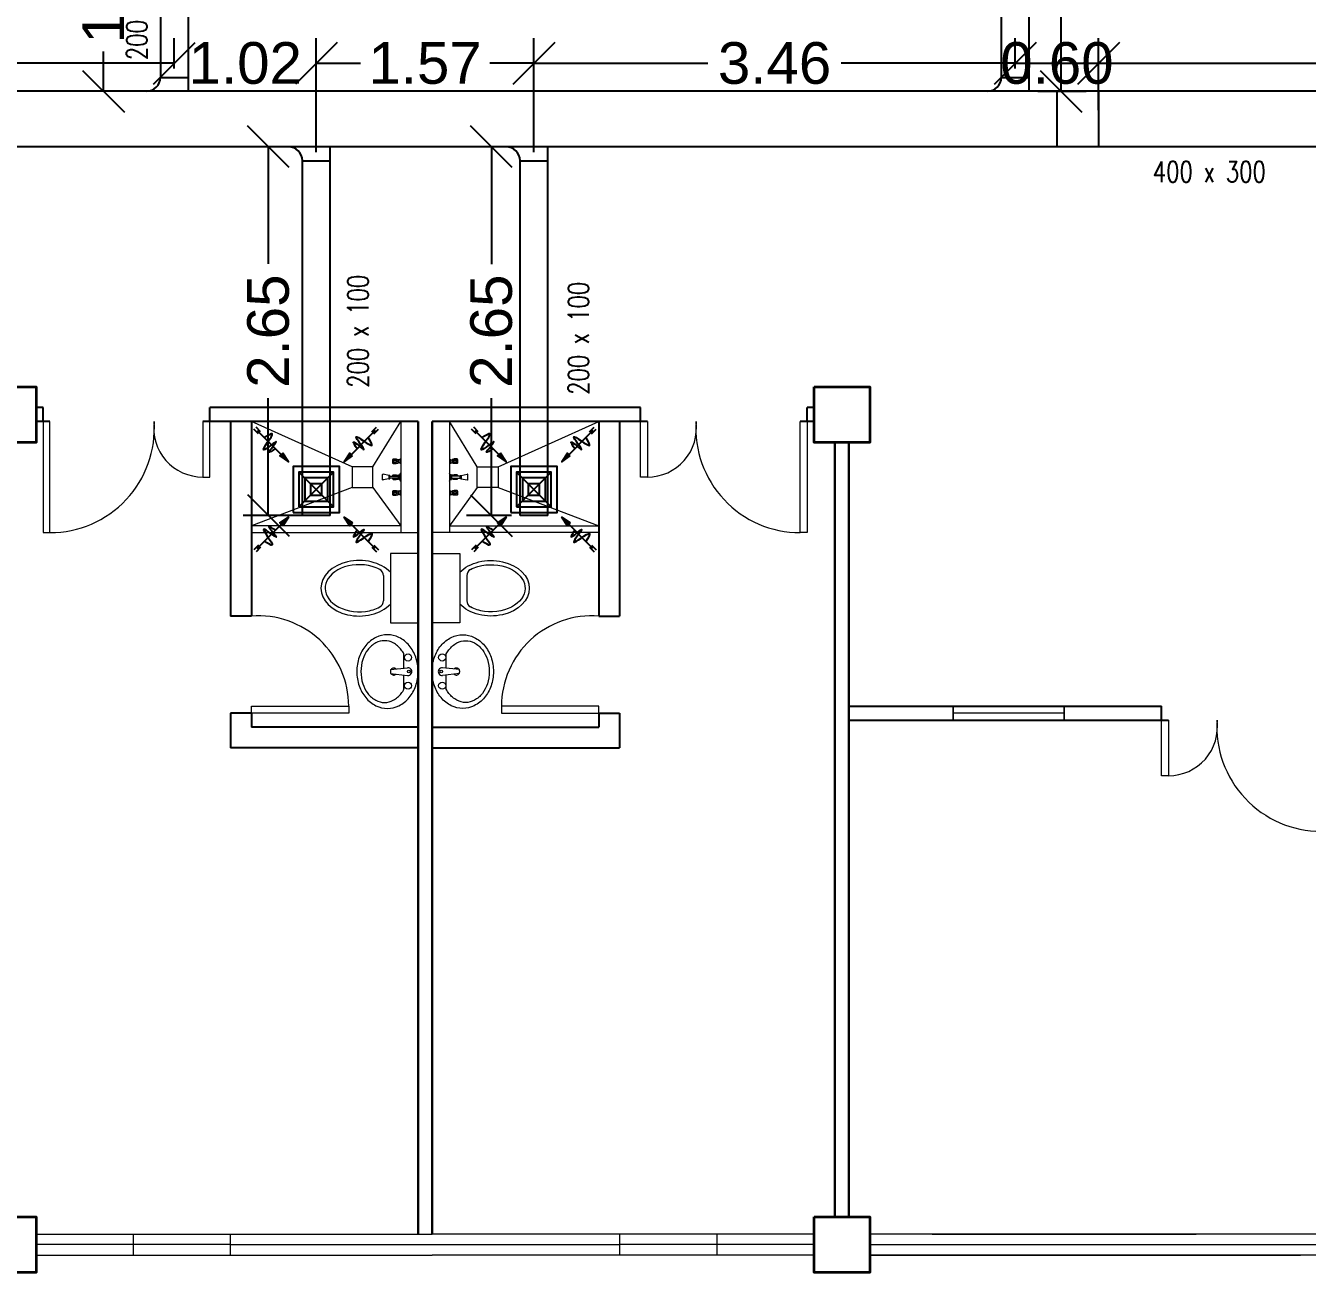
# Model space of a CAD drawing. Header units: millimetres. Extents: x 3 to 434, y 1 to 233.
# Drawn here: x 383.62 to 392.84, y 100.26 to 109.24 of the extents above; entities that cross this region are included whole.
import ezdxf

# ---------------------------------------------------------------- set-up
doc = ezdxf.new("R2010")
doc.units = ezdxf.units.MM
doc.header["$MEASUREMENT"] = 0
for name, color, linetype in [('AIR', 7, 'Continuous'), ('AIR-00', 8, 'Continuous'), ('AIR-03', 30, 'Continuous'), ('dimen', 7, 'Continuous'), ('ducting label', 7, 'Continuous'), ('exhaust', 1, 'Continuous')]:
    doc.layers.add(name, color=color, linetype=linetype)
doc.styles.add('Arch-Dim', font='simplex.shx', dxfattribs={"width": 0.75})
doc.styles.get("Standard").update_dxf_attribs({"font": 'arial.ttf'})
doc.dimstyles.new('Copy of dimension', dxfattribs={"dimtxt": 0.3, "dimasz": 0.3, "dimexe": 0.18, "dimexo": 0.0625, "dimgap": 0.09, "dimtad": 0, "dimzin": 0, "dimdsep": 46, "dimtxsty": 'Standard', "dimblk": 'OBLIQUE', "dimcen": 0.09, "dimclrd": 256, "dimclre": 256, "dimclrt": 256, "dimadec": 0, "dimazin": 0, "dimtfac": 1, "dimtofl": 0, "dimtmove": 0, "dimatfit": 3, "dimldrblk": 'OBLIQUE', "dimfxl": 1, "dimtolj": 1, "dimtzin": 0, "dimarcsym": 0})

# ---------------------------------------------------------------- blocks, each defined once
blk = doc.blocks.new('GRILL-C-IN')
at = {"layer": 'AIR-00', "ltscale": 3}
for p, q in [((-0.623, 0.601), (-0.674, 0.651)), ((-0.601, 0.623), (-0.651, 0.674)), ((-0.637, 0.637), (-0.3, 0.3)), ((0.637, 0.637), (0.3, 0.3)), ((0.601, 0.623), (0.651, 0.674)), ((0.623, 0.601), (0.674, 0.651)), ((-0.637, -0.637), (-0.3, -0.3)), ((0.637, -0.637), (0.3, -0.3)), ((-0.623, -0.601), (-0.674, -0.651)), ((-0.601, -0.623), (-0.651, -0.674)), ((0.601, -0.623), (0.651, -0.674)), ((0.623, -0.601), (0.674, -0.651))]:
    blk.add_line(p, q, dxfattribs=at)
at = {"layer": 'AIR-00', "color": 50}
for p, q in [((-0.188, 0.187), (0.187, -0.188)), ((0.187, 0.187), (-0.188, -0.188))]:
    blk.add_line(p, q, dxfattribs=at)
at = {"layer": 'AIR-00', "ltscale": 3}
for points in [[(-0.362, 0.393), (-0.393, 0.362), (-0.3, 0.3)], [(0.393, 0.362), (0.362, 0.393), (0.3, 0.3)], [(-0.362, -0.393), (-0.393, -0.362), (-0.3, -0.3)], [(0.393, -0.362), (0.362, -0.393), (0.3, -0.3)]]:
    blk.add_lwpolyline(points, close=True, dxfattribs=at)
at = {"layer": 'AIR-00', "color": 50}
for points in [[(-0.188, -0.188), (0.187, -0.188), (0.187, 0.187), (-0.188, 0.187)], [(-0.125, -0.125), (0.125, -0.125), (0.125, 0.125), (-0.125, 0.125)], [(-0.062, -0.062), (0.062, -0.062), (0.062, 0.062), (-0.062, 0.062)]]:
    blk.add_lwpolyline(points, close=True, dxfattribs=at)
at = {"layer": 'AIR-00', "ltscale": 3}
for points in [[(-0.441, 0.441), (-0.512, 0.404), (-0.432, 0.514), (-0.568, 0.43), (-0.477, 0.6), (-0.561, 0.561)], [(0.441, 0.441), (0.404, 0.512), (0.514, 0.432), (0.43, 0.568), (0.6, 0.477), (0.561, 0.561)], [(-0.441, -0.441), (-0.512, -0.404), (-0.432, -0.514), (-0.568, -0.43), (-0.477, -0.6), (-0.561, -0.561)], [(0.441, -0.441), (0.404, -0.512), (0.514, -0.432), (0.43, -0.568), (0.6, -0.477), (0.561, -0.561)]]:
    blk.add_spline(points, degree=3, dxfattribs=at)
for points in [[(-0.3, 0.3), (-0.362, 0.393), (-0.393, 0.362)], [(0.3, 0.3), (0.393, 0.362), (0.362, 0.393)], [(-0.3, -0.3), (-0.362, -0.393), (-0.393, -0.362)], [(0.3, -0.3), (0.393, -0.362), (0.362, -0.393)]]:
    blk.add_solid(points, dxfattribs=at)
at = {"layer": 'AIR-03', "color": 6}
blk.add_lwpolyline([(-0.25, -0.25), (0.25, -0.25), (0.25, 0.25), (-0.25, 0.25)], close=True, dxfattribs=at)
blk = doc.blocks.new('_Oblique')
at = {"color": 0, "linetype": 'ByBlock', "lineweight": -2}
blk.add_line((-0.5, -0.5), (0.5, 0.5), dxfattribs=at)
blk = doc.blocks.new('*D134')
at = {"layer": 'Defpoints', "color": 0, "transparency": 16777216}
for p in [(384.688, 108.9656), (384.688, 108.8642), (381.2764, 108.2642)]:
    blk.add_point(p, dxfattribs=at)
at = {"layer": 'dimen', "lineweight": -2, "transparency": 16777216}
for p, q in [((381.2764, 108.3267), (381.2764, 109.1456)), ((384.688, 108.9267), (384.688, 109.1456)), ((381.2764, 108.9656), (382.5317, 108.9656)), ((384.688, 108.9656), (383.4328, 108.9656))]:
    blk.add_line(p, q, dxfattribs=at)
at = {"layer": 'dimen', "lineweight": -2, "transparency": 16777216, "xscale": 0.3, "yscale": 0.3, "zscale": 0.3, "rotation": 180}
blk.add_blockref('_Oblique', (381.2764, 108.9656), dxfattribs=at)
at = {"layer": 'dimen', "lineweight": -2, "transparency": 16777216, "xscale": 0.3, "yscale": 0.3, "zscale": 0.3}
blk.add_blockref('_Oblique', (384.688, 108.9656), dxfattribs=at)
at = {"layer": 'dimen', "transparency": 16777216, "insert": (382.9822, 108.9656), "char_height": 0.3, "attachment_point": 5}
blk.add_mtext('\\A1;3.41', dxfattribs=at)
blk = doc.blocks.new('*D135')
at = {"layer": 'Defpoints', "color": 0, "transparency": 16777216}
for p in [(385.7098, 108.9656), (384.688, 108.8642), (385.7098, 108.2642)]:
    blk.add_point(p, dxfattribs=at)
at = {"layer": 'dimen', "lineweight": -2, "transparency": 16777216}
for p, q in [((384.688, 108.9267), (384.688, 109.1456)), ((385.7098, 108.3267), (385.7098, 109.1456)), ((384.688, 108.9656), (384.388, 108.9656)), ((385.7098, 108.9656), (386.0098, 108.9656))]:
    blk.add_line(p, q, dxfattribs=at)
at = {"layer": 'dimen', "lineweight": -2, "transparency": 16777216, "xscale": 0.3, "yscale": 0.3, "zscale": 0.3}
blk.add_blockref('_Oblique', (384.688, 108.9656), dxfattribs=at)
at = {"layer": 'dimen', "lineweight": -2, "transparency": 16777216, "xscale": 0.3, "yscale": 0.3, "zscale": 0.3, "rotation": 180}
blk.add_blockref('_Oblique', (385.7098, 108.9656), dxfattribs=at)
at = {"layer": 'dimen', "transparency": 16777216, "insert": (385.1989, 108.9656), "char_height": 0.3, "attachment_point": 5}
blk.add_mtext('\\A1;1.02', dxfattribs=at)
blk = doc.blocks.new('*D136')
at = {"layer": 'Defpoints', "color": 0, "transparency": 16777216}
for p in [(384.1785, 110.2656), (384.788, 110.2656), (384.788, 108.7642)]:
    blk.add_point(p, dxfattribs=at)
at = {"layer": 'dimen', "lineweight": -2, "transparency": 16777216}
for p, q in [((384.7255, 110.2656), (383.9985, 110.2656)), ((384.1785, 110.2656), (384.1785, 109.9799)), ((384.1785, 108.7642), (384.1785, 109.0499)), ((384.7255, 108.7642), (383.9985, 108.7642))]:
    blk.add_line(p, q, dxfattribs=at)
at = {"layer": 'dimen', "lineweight": -2, "transparency": 16777216, "xscale": 0.3, "yscale": 0.3, "zscale": 0.3}
for p, rotation in [((384.1785, 110.2656), 90), ((384.1785, 108.7642), 270)]:
    blk.add_blockref('_Oblique', p, dxfattribs=dict(at, rotation=rotation))
at = {"layer": 'dimen', "transparency": 16777216, "insert": (384.1785, 109.5149), "char_height": 0.3, "attachment_point": 5, "rotation": 90}
blk.add_mtext('\\A1;1.50', dxfattribs=at)
blk = doc.blocks.new('*D137')
at = {"layer": 'Defpoints', "color": 0, "transparency": 16777216}
for p in [(385.8098, 108.3642), (385.3646, 105.7103), (385.8098, 105.7103)]:
    blk.add_point(p, dxfattribs=at)
at = {"layer": 'dimen', "lineweight": -2, "transparency": 16777216}
for p, q in [((385.7473, 108.3642), (385.1846, 108.3642)), ((385.3646, 108.3642), (385.3646, 107.5205)), ((385.3646, 105.7103), (385.3646, 106.5539)), ((385.7473, 105.7103), (385.1846, 105.7103))]:
    blk.add_line(p, q, dxfattribs=at)
at = {"layer": 'dimen', "lineweight": -2, "transparency": 16777216, "xscale": 0.3, "yscale": 0.3, "zscale": 0.3}
for p, rotation in [((385.3646, 108.3642), 90), ((385.3646, 105.7103), 270)]:
    blk.add_blockref('_Oblique', p, dxfattribs=dict(at, rotation=rotation))
at = {"layer": 'dimen', "transparency": 16777216, "insert": (385.3646, 107.0372), "char_height": 0.3, "attachment_point": 5, "rotation": 90}
blk.add_mtext('\\A1;2.65', dxfattribs=at)
blk = doc.blocks.new('*D138')
at = {"layer": 'Defpoints', "color": 0, "transparency": 16777216}
for p in [(386.9703, 108.3642), (387.3764, 108.3642), (387.1764, 105.7097)]:
    blk.add_point(p, dxfattribs=at)
at = {"layer": 'dimen', "lineweight": -2, "transparency": 16777216}
for p, q in [((387.3139, 108.3642), (386.7903, 108.3642)), ((386.9703, 108.3642), (386.9703, 107.5203)), ((386.9703, 105.7097), (386.9703, 106.5536)), ((387.1139, 105.7097), (386.7903, 105.7097))]:
    blk.add_line(p, q, dxfattribs=at)
at = {"layer": 'dimen', "lineweight": -2, "transparency": 16777216, "xscale": 0.3, "yscale": 0.3, "zscale": 0.3}
for p, rotation in [((386.9703, 108.3642), 90), ((386.9703, 105.7097), 270)]:
    blk.add_blockref('_Oblique', p, dxfattribs=dict(at, rotation=rotation))
at = {"layer": 'dimen', "transparency": 16777216, "insert": (386.9703, 107.0369), "char_height": 0.3, "attachment_point": 5, "rotation": 90}
blk.add_mtext('\\A1;2.65', dxfattribs=at)
blk = doc.blocks.new('*D139')
at = {"layer": 'Defpoints', "color": 0, "transparency": 16777216}
for p in [(387.2764, 108.9656), (385.7098, 108.2642), (387.2764, 108.2642)]:
    blk.add_point(p, dxfattribs=at)
at = {"layer": 'dimen', "lineweight": -2, "transparency": 16777216}
for p, q in [((385.7098, 108.3267), (385.7098, 109.1456)), ((387.2764, 108.3267), (387.2764, 109.1456)), ((385.7098, 108.9656), (386.0276, 108.9656)), ((387.2764, 108.9656), (386.9586, 108.9656))]:
    blk.add_line(p, q, dxfattribs=at)
at = {"layer": 'dimen', "lineweight": -2, "transparency": 16777216, "xscale": 0.3, "yscale": 0.3, "zscale": 0.3, "rotation": 180}
blk.add_blockref('_Oblique', (385.7098, 108.9656), dxfattribs=at)
at = {"layer": 'dimen', "lineweight": -2, "transparency": 16777216, "xscale": 0.3, "yscale": 0.3, "zscale": 0.3}
blk.add_blockref('_Oblique', (387.2764, 108.9656), dxfattribs=at)
at = {"layer": 'dimen', "transparency": 16777216, "insert": (386.4931, 108.9656), "char_height": 0.3, "attachment_point": 5}
blk.add_mtext('\\A1;1.57', dxfattribs=at)
blk = doc.blocks.new('*D140')
at = {"layer": 'Defpoints', "color": 0, "transparency": 16777216}
for p in [(387.2764, 108.9656), (390.7406, 108.8642), (387.2764, 108.2642)]:
    blk.add_point(p, dxfattribs=at)
at = {"layer": 'dimen', "lineweight": -2, "transparency": 16777216}
for p, q in [((387.2764, 108.3267), (387.2764, 109.1456)), ((390.7406, 108.9267), (390.7406, 109.1456)), ((387.2764, 108.9656), (388.5291, 108.9656)), ((390.7406, 108.9656), (389.4879, 108.9656))]:
    blk.add_line(p, q, dxfattribs=at)
at = {"layer": 'dimen', "lineweight": -2, "transparency": 16777216, "xscale": 0.3, "yscale": 0.3, "zscale": 0.3, "rotation": 180}
blk.add_blockref('_Oblique', (387.2764, 108.9656), dxfattribs=at)
at = {"layer": 'dimen', "lineweight": -2, "transparency": 16777216, "xscale": 0.3, "yscale": 0.3, "zscale": 0.3}
blk.add_blockref('_Oblique', (390.7406, 108.9656), dxfattribs=at)
at = {"layer": 'dimen', "transparency": 16777216, "insert": (389.0085, 108.9656), "char_height": 0.3, "attachment_point": 5}
blk.add_mtext('\\A1;3.46', dxfattribs=at)
blk = doc.blocks.new('*D141')
at = {"layer": 'Defpoints', "color": 0, "transparency": 16777216}
for p in [(391.3406, 108.9656), (390.7406, 108.8642), (391.3406, 108.5642)]:
    blk.add_point(p, dxfattribs=at)
at = {"layer": 'dimen', "lineweight": -2, "transparency": 16777216}
for p, q in [((390.7406, 108.9267), (390.7406, 109.1456)), ((391.3406, 108.6267), (391.3406, 109.1456)), ((390.7406, 108.9656), (391.3406, 108.9656))]:
    blk.add_line(p, q, dxfattribs=at)
at = {"layer": 'dimen', "lineweight": -2, "transparency": 16777216, "xscale": 0.3, "yscale": 0.3, "zscale": 0.3, "rotation": 180}
blk.add_blockref('_Oblique', (390.7406, 108.9656), dxfattribs=at)
at = {"layer": 'dimen', "lineweight": -2, "transparency": 16777216, "xscale": 0.3, "yscale": 0.3, "zscale": 0.3}
blk.add_blockref('_Oblique', (391.3406, 108.9656), dxfattribs=at)
at = {"layer": 'dimen', "transparency": 16777216, "insert": (391.0406, 108.9656), "char_height": 0.3, "attachment_point": 5}
blk.add_mtext('\\A1;0.60', dxfattribs=at)
blk = doc.blocks.new('*D142')
at = {"layer": 'Defpoints', "color": 0, "transparency": 16777216}
for p in [(402.2923, 108.9656), (402.2923, 108.8642), (391.3406, 108.5642)]:
    blk.add_point(p, dxfattribs=at)
at = {"layer": 'dimen', "lineweight": -2, "transparency": 16777216}
for p, q in [((391.3406, 108.6267), (391.3406, 109.1456)), ((402.2923, 108.9267), (402.2923, 109.1456)), ((391.3406, 108.9656), (396.2332, 108.9656)), ((402.2923, 108.9656), (397.3996, 108.9656))]:
    blk.add_line(p, q, dxfattribs=at)
at = {"layer": 'dimen', "lineweight": -2, "transparency": 16777216, "xscale": 0.3, "yscale": 0.3, "zscale": 0.3, "rotation": 180}
blk.add_blockref('_Oblique', (391.3406, 108.9656), dxfattribs=at)
at = {"layer": 'dimen', "lineweight": -2, "transparency": 16777216, "xscale": 0.3, "yscale": 0.3, "zscale": 0.3}
blk.add_blockref('_Oblique', (402.2923, 108.9656), dxfattribs=at)
at = {"layer": 'dimen', "transparency": 16777216, "insert": (396.8164, 108.9656), "char_height": 0.3, "attachment_point": 5}
blk.add_mtext('\\A1;10.95', dxfattribs=at)
blk = doc.blocks.new('*D143')
at = {"layer": 'Defpoints', "color": 0, "transparency": 16777216}
for p in [(390.5406, 111.6439), (391.0707, 111.6439), (390.8406, 108.7642)]:
    blk.add_point(p, dxfattribs=at)
at = {"layer": 'dimen', "lineweight": -2, "transparency": 16777216}
for p, q in [((390.6031, 111.6439), (391.2507, 111.6439)), ((391.0707, 111.6439), (391.0707, 110.6865)), ((391.0707, 108.7642), (391.0707, 109.7215)), ((390.9031, 108.7642), (391.2507, 108.7642))]:
    blk.add_line(p, q, dxfattribs=at)
at = {"layer": 'dimen', "lineweight": -2, "transparency": 16777216, "xscale": 0.3, "yscale": 0.3, "zscale": 0.3}
for p, rotation in [((391.0707, 111.6439), 90), ((391.0707, 108.7642), 270)]:
    blk.add_blockref('_Oblique', p, dxfattribs=dict(at, rotation=rotation))
at = {"layer": 'dimen', "transparency": 16777216, "insert": (391.0707, 110.204), "char_height": 0.3, "attachment_point": 5, "rotation": 90}
blk.add_mtext('\\A1;2.88', dxfattribs=at)

msp = doc.modelspace()

# ---------------------------------------------------------------- linework, layer by layer
at = {"color": 8, "linetype": 'ByBlock', "lineweight": 25}
for p, q in [((383.7431, 106.4864), (383.6931, 106.4864)), ((383.7431, 106.3864), (383.7431, 106.4864)), ((386.5431, 106.4864), (384.9431, 106.4864)), ((384.9431, 106.3864), (384.9431, 106.4864)), ((388.0431, 106.4864), (386.4431, 106.4864)), ((388.0431, 106.3864), (388.0431, 106.4864)), ((389.2931, 106.4864), (389.2431, 106.4864)), ((389.2431, 106.3864), (389.2431, 106.4864)), ((383.7931, 106.3864), (383.6931, 106.3864)), ((386.4431, 106.3864), (384.8931, 106.3864)), ((386.4431, 100.5364), (386.4431, 106.3864)), ((386.4431, 106.3864), (386.4431, 100.5364)), ((386.5431, 100.5364), (386.5431, 106.3864)), ((386.5431, 106.3864), (386.5431, 100.5364)), ((388.0931, 106.3864), (386.5431, 106.3864)), ((389.2931, 106.3864), (389.1931, 106.3864)), ((389.4431, 100.6614), (389.4431, 106.2364)), ((389.4431, 106.2364), (389.4431, 100.6614)), ((389.5431, 100.6614), (389.5431, 106.2364)), ((389.5431, 106.2364), (389.5431, 100.6614)), ((389.5431, 104.3364), (391.7931, 104.3364)), ((391.7931, 104.2364), (391.7931, 104.3364)), ((389.5431, 104.2364), (391.8431, 104.2364)), ((389.5431, 101.8864), (389.5431, 100.6614))]:
    msp.add_line(p, q, dxfattribs=at)
at = {"color": 8, "linetype": 'ByBlock', "lineweight": 25, "ltscale": 0.3}
for p, q in [((385.0931, 106.3864), (385.0931, 104.9864)), ((385.2431, 106.3864), (385.2431, 104.9864)), ((387.7431, 106.3864), (387.7431, 104.9864)), ((387.8931, 106.3864), (387.8931, 104.9864)), ((385.2431, 104.9864), (385.0931, 104.9864)), ((387.7431, 104.9864), (387.8931, 104.9864)), ((385.0931, 104.2864), (385.0931, 104.0364)), ((385.2431, 104.2864), (385.0931, 104.2864)), ((385.2431, 104.2864), (385.2431, 104.1864)), ((387.7431, 104.2864), (387.7431, 104.1864)), ((387.7431, 104.2864), (387.8931, 104.2864)), ((387.8931, 104.2864), (387.8931, 104.0364)), ((386.4431, 104.1864), (385.2431, 104.1864)), ((386.5431, 104.1864), (387.7431, 104.1864)), ((386.4431, 104.0364), (385.0931, 104.0364)), ((386.5431, 104.0364), (387.8931, 104.0364))]:
    msp.add_line(p, q, dxfattribs=at)
at = {"color": 8, "linetype": 'ByBlock', "lineweight": 9, "ltscale": 0.3}
for p, q in [((385.9681, 106.0614), (385.2431, 106.3864)), ((386.1181, 106.0614), (386.3181, 106.3864)), ((386.8681, 106.0614), (386.6681, 106.3864)), ((387.0181, 106.0614), (387.7431, 106.3864)), ((385.9681, 105.9114), (385.2431, 105.6364)), ((386.1181, 105.9114), (386.3181, 105.6364)), ((386.8681, 105.9114), (386.6681, 105.6364)), ((387.0181, 105.9114), (387.7431, 105.6364))]:
    msp.add_line(p, q, dxfattribs=at)
at = {"color": 8, "linetype": 'ByBlock', "lineweight": 9}
for p, q in [((386.3181, 106.3864), (386.3181, 105.5864)), ((386.6681, 106.3864), (386.6681, 105.5864)), ((389.5431, 106.2364), (389.5431, 103.2614)), ((386.5431, 104.6364), (386.5431, 102.5364)), ((389.5431, 104.6364), (389.5431, 102.5364)), ((390.6931, 104.3364), (390.2931, 104.3364)), ((390.2931, 104.3364), (390.2931, 104.2364)), ((391.0931, 104.2364), (391.0931, 104.3364)), ((391.0931, 104.2864), (390.2931, 104.2864)), ((390.2931, 104.2364), (391.0931, 104.2364)), ((389.5431, 102.2614), (389.5431, 101.8864)), ((383.6931, 100.5364), (386.4431, 100.5364)), ((385.0931, 100.4614), (383.6931, 100.4614)), ((384.3931, 100.5364), (384.3931, 100.3864)), ((385.0931, 100.3864), (385.0931, 100.5364)), ((385.0931, 100.4614), (387.8931, 100.4614)), ((386.4431, 100.5364), (386.5431, 100.5364)), ((389.2931, 100.5364), (386.5431, 100.5364)), ((387.8931, 100.5364), (387.8931, 100.3864)), ((389.2931, 100.4614), (387.8931, 100.4614)), ((388.5931, 100.5364), (388.5931, 100.3864)), ((393.0431, 100.5364), (389.6931, 100.5364)), ((390.1431, 100.5364), (389.6931, 100.5364)), ((389.6931, 100.4614), (393.0431, 100.4614)), ((390.1431, 100.5364), (392.0431, 100.5364)), ((392.6431, 100.5364), (392.0431, 100.5364)), ((383.6931, 100.3864), (386.5431, 100.3864)), ((389.2931, 100.3864), (386.5431, 100.3864)), ((393.0431, 100.3864), (389.6931, 100.3864)), ((389.6931, 100.3864), (390.1431, 100.3864)), ((390.1431, 100.3864), (392.0431, 100.3864)), ((392.0431, 100.3864), (392.7931, 100.3864))]:
    msp.add_line(p, q, dxfattribs=at)
at = {"color": 8, "lineweight": 9}
for p, q in [((386.2594, 106.1131), (386.2594, 106.087)), ((386.2594, 106.1131), (386.2609, 106.1131)), ((386.2609, 106.1131), (386.2628, 106.1167)), ((386.2609, 106.1131), (386.2609, 106.087)), ((386.2628, 106.1167), (386.2628, 106.0834)), ((386.2628, 106.1167), (386.2848, 106.1167)), ((386.2715, 106.1061), (386.2837, 106.1061)), ((386.2715, 106.094), (386.2837, 106.094)), ((386.2716, 106.1131), (386.2838, 106.1131)), ((386.2848, 106.1167), (386.2889, 106.1145)), ((386.2848, 106.1133), (386.2848, 106.106)), ((386.2848, 106.0868), (386.2848, 106.0942)), ((386.2907, 106.1141), (386.2965, 106.1141)), ((386.2965, 106.1141), (386.2988, 106.1133)), ((386.2965, 106.1141), (386.2965, 106.086)), ((386.2988, 106.1133), (386.2988, 106.0868)), ((386.3105, 106.1114), (386.2988, 106.1114)), ((386.3105, 106.0887), (386.2988, 106.0887)), ((386.3174, 106.1171), (386.3105, 106.1137)), ((386.3105, 106.1137), (386.3105, 106.0864)), ((386.3174, 106.1171), (386.3174, 106.083)), ((386.3174, 106.1171), (386.3181, 106.1171)), ((386.3181, 106.1171), (386.3181, 106.083)), ((386.6681, 106.1171), (386.6681, 106.083)), ((386.6688, 106.1171), (386.6681, 106.1171)), ((386.6688, 106.1171), (386.6688, 106.083)), ((386.6688, 106.1171), (386.6757, 106.1137)), ((386.6757, 106.1137), (386.6757, 106.0864)), ((386.6757, 106.1114), (386.6874, 106.1114)), ((386.6757, 106.0887), (386.6874, 106.0887)), ((386.6897, 106.1141), (386.6874, 106.1133)), ((386.6874, 106.1133), (386.6874, 106.0868)), ((386.6897, 106.1141), (386.6897, 106.086)), ((386.6955, 106.1141), (386.6897, 106.1141)), ((386.7014, 106.1167), (386.6973, 106.1145)), ((386.7234, 106.1167), (386.7014, 106.1167)), ((386.7014, 106.1133), (386.7014, 106.106)), ((386.7014, 106.0868), (386.7014, 106.0942)), ((386.7146, 106.1131), (386.7024, 106.1131)), ((386.7147, 106.1061), (386.7025, 106.1061)), ((386.7147, 106.094), (386.7025, 106.094)), ((386.7234, 106.1167), (386.7234, 106.0834)), ((386.7253, 106.1131), (386.7234, 106.1167)), ((386.7253, 106.1131), (386.7253, 106.087)), ((386.7268, 106.1131), (386.7253, 106.1131)), ((386.7268, 106.1131), (386.7268, 106.087)), ((386.1862, 105.9671), (386.1862, 106.0058)), ((386.2327, 105.9987), (386.1908, 106.0073)), ((386.2403, 105.9987), (386.2327, 105.9987)), ((386.2327, 105.9987), (386.2327, 105.9741)), ((386.2327, 105.9987), (386.2327, 105.9741)), ((386.2403, 105.9741), (386.2403, 105.9987)), ((386.2594, 106.087), (386.2609, 106.087)), ((386.2594, 105.9995), (386.2594, 105.994)), ((386.2594, 105.9995), (386.2609, 105.9995)), ((386.2609, 106.087), (386.2628, 106.0834)), ((386.2609, 105.9995), (386.2628, 106.0031)), ((386.2609, 105.9995), (386.2609, 105.994)), ((386.2628, 106.0834), (386.2848, 106.0834)), ((386.2628, 106.0031), (386.2628, 105.994)), ((386.2628, 106.0031), (386.2848, 106.0031)), ((386.2716, 106.087), (386.2838, 106.087)), ((386.2716, 105.9995), (386.2838, 105.9995)), ((386.2848, 106.0834), (386.2889, 106.0856)), ((386.2848, 106.0031), (386.2889, 106.0009)), ((386.2848, 105.9996), (386.2848, 105.994)), ((386.2906, 106.0004), (386.2965, 106.0004)), ((386.2907, 106.086), (386.2965, 106.086)), ((386.2965, 106.086), (386.2988, 106.0868)), ((386.2965, 106.0004), (386.2965, 105.994)), ((386.2965, 106.0004), (386.2988, 105.9997)), ((386.2988, 105.9997), (386.2988, 105.994)), ((386.3027, 105.9978), (386.2988, 105.9978)), ((386.3027, 105.969), (386.3027, 106.0038)), ((386.3027, 106.0038), (386.3123, 106.0038)), ((386.3174, 106.083), (386.3105, 106.0864)), ((386.3123, 106.0038), (386.3181, 106.0154)), ((386.3123, 105.969), (386.3123, 106.0038)), ((386.3123, 106.0038), (386.3123, 105.969)), ((386.3174, 106.083), (386.3181, 106.083)), ((386.3181, 106.0154), (386.3181, 105.9575)), ((386.6688, 106.083), (386.6681, 106.083)), ((386.6739, 106.0038), (386.6681, 106.0154)), ((386.6681, 106.0154), (386.6681, 105.9575)), ((386.6688, 106.083), (386.6757, 106.0864)), ((386.6739, 105.969), (386.6739, 106.0038)), ((386.6835, 106.0038), (386.6739, 106.0038)), ((386.6739, 106.0038), (386.6739, 105.969)), ((386.6835, 105.969), (386.6835, 106.0038)), ((386.6835, 105.9978), (386.6874, 105.9978)), ((386.6897, 106.086), (386.6874, 106.0868)), ((386.6897, 106.0004), (386.6874, 105.9997)), ((386.6874, 105.9997), (386.6874, 105.994)), ((386.6955, 106.086), (386.6897, 106.086)), ((386.6897, 106.0004), (386.6897, 105.994)), ((386.6956, 106.0004), (386.6897, 106.0004)), ((386.7014, 106.0834), (386.6973, 106.0856)), ((386.7014, 106.0031), (386.6973, 106.0009)), ((386.7234, 106.0834), (386.7014, 106.0834)), ((386.7234, 106.0031), (386.7014, 106.0031)), ((386.7014, 105.9996), (386.7014, 105.994)), ((386.7146, 106.087), (386.7024, 106.087)), ((386.7146, 105.9995), (386.7024, 105.9995)), ((386.7253, 106.087), (386.7234, 106.0834)), ((386.7234, 106.0031), (386.7234, 105.994)), ((386.7253, 105.9995), (386.7234, 106.0031)), ((386.7268, 106.087), (386.7253, 106.087)), ((386.7253, 105.9995), (386.7253, 105.994)), ((386.7268, 105.9995), (386.7253, 105.9995)), ((386.7268, 105.9995), (386.7268, 105.994)), ((386.7459, 105.9987), (386.7535, 105.9987)), ((386.7459, 105.9741), (386.7459, 105.9987)), ((386.7535, 105.9987), (386.7954, 106.0073)), ((386.7535, 105.9987), (386.7535, 105.9741)), ((386.7535, 105.9987), (386.7535, 105.9741)), ((386.8, 105.9671), (386.8, 106.0058)), ((386.2327, 105.9741), (386.1908, 105.9656)), ((386.2327, 105.9741), (386.2403, 105.9741)), ((386.2403, 105.994), (386.3027, 105.994)), ((386.3027, 105.9789), (386.2403, 105.9789)), ((386.2594, 105.9789), (386.2594, 105.9734)), ((386.2594, 105.9734), (386.2609, 105.9734)), ((386.2609, 105.9789), (386.2609, 105.9734)), ((386.2609, 105.9734), (386.2628, 105.9698)), ((386.2628, 105.9789), (386.2628, 105.9698)), ((386.2628, 105.9698), (386.2848, 105.9698)), ((386.2716, 105.9733), (386.2838, 105.9733)), ((386.2848, 105.9732), (386.2848, 105.9789)), ((386.2848, 105.9698), (386.2888, 105.972)), ((386.2906, 105.9724), (386.2965, 105.9724)), ((386.2965, 105.9789), (386.2965, 105.9724)), ((386.2965, 105.9724), (386.2988, 105.9732)), ((386.2988, 105.9789), (386.2988, 105.9732)), ((386.3027, 105.9751), (386.2988, 105.9751)), ((386.3027, 105.994), (386.3027, 105.9789)), ((386.3123, 105.969), (386.3027, 105.969)), ((386.3181, 105.9575), (386.3123, 105.969)), ((386.6681, 105.9575), (386.6739, 105.969)), ((386.6739, 105.969), (386.6835, 105.969)), ((386.7459, 105.994), (386.6835, 105.994)), ((386.6835, 105.994), (386.6835, 105.9789)), ((386.6835, 105.9789), (386.7459, 105.9789)), ((386.6835, 105.9751), (386.6874, 105.9751)), ((386.6874, 105.9789), (386.6874, 105.9732)), ((386.6897, 105.9724), (386.6874, 105.9732)), ((386.6897, 105.9789), (386.6897, 105.9724)), ((386.6956, 105.9724), (386.6897, 105.9724)), ((386.7014, 105.9698), (386.6973, 105.972)), ((386.7014, 105.9732), (386.7014, 105.9789)), ((386.7234, 105.9698), (386.7014, 105.9698)), ((386.7146, 105.9733), (386.7024, 105.9733)), ((386.7234, 105.9789), (386.7234, 105.9698)), ((386.7253, 105.9734), (386.7234, 105.9698)), ((386.7253, 105.9789), (386.7253, 105.9734)), ((386.7268, 105.9734), (386.7253, 105.9734)), ((386.7268, 105.9789), (386.7268, 105.9734)), ((386.7535, 105.9741), (386.7459, 105.9741)), ((386.7535, 105.9741), (386.7954, 105.9656)), ((386.2594, 105.8859), (386.2609, 105.8859)), ((386.2594, 105.8859), (386.2594, 105.8597)), ((386.2594, 105.8597), (386.2609, 105.8597)), ((386.2609, 105.8859), (386.2628, 105.8895)), ((386.2609, 105.8859), (386.2609, 105.8597)), ((386.2609, 105.8597), (386.2628, 105.8561)), ((386.2628, 105.8895), (386.2848, 105.8895)), ((386.2628, 105.8895), (386.2628, 105.8561)), ((386.2628, 105.8561), (386.2848, 105.8561)), ((386.2715, 105.8789), (386.2836, 105.8789)), ((386.2715, 105.8667), (386.2836, 105.8667)), ((386.2716, 105.8859), (386.2837, 105.8859)), ((386.2716, 105.8597), (386.2837, 105.8597)), ((386.2848, 105.8895), (386.2888, 105.8873)), ((386.2848, 105.886), (386.2848, 105.8787)), ((386.2848, 105.8596), (386.2848, 105.8669)), ((386.2848, 105.8561), (386.2888, 105.8583)), ((386.2906, 105.8868), (386.2965, 105.8868)), ((386.2906, 105.8588), (386.2965, 105.8588)), ((386.2965, 105.8868), (386.2965, 105.8588)), ((386.2965, 105.8868), (386.2988, 105.886)), ((386.2965, 105.8588), (386.2988, 105.8595)), ((386.2988, 105.886), (386.2988, 105.8595)), ((386.3105, 105.8842), (386.2988, 105.8842)), ((386.3105, 105.8614), (386.2988, 105.8614)), ((386.3173, 105.8898), (386.3105, 105.8864)), ((386.3105, 105.8864), (386.3105, 105.8592)), ((386.3173, 105.8557), (386.3105, 105.8592)), ((386.3173, 105.8898), (386.3181, 105.8898)), ((386.3173, 105.8898), (386.3173, 105.8557)), ((386.3173, 105.8557), (386.3181, 105.8557)), ((386.3181, 105.8898), (386.3181, 105.8557)), ((386.6689, 105.8898), (386.6681, 105.8898)), ((386.6681, 105.8898), (386.6681, 105.8557)), ((386.6689, 105.8557), (386.6681, 105.8557)), ((386.6689, 105.8898), (386.6757, 105.8864)), ((386.6689, 105.8898), (386.6689, 105.8557)), ((386.6689, 105.8557), (386.6757, 105.8592)), ((386.6757, 105.8864), (386.6757, 105.8592)), ((386.6757, 105.8842), (386.6874, 105.8842)), ((386.6757, 105.8614), (386.6874, 105.8614)), ((386.6897, 105.8868), (386.6874, 105.886)), ((386.6874, 105.886), (386.6874, 105.8595)), ((386.6897, 105.8588), (386.6874, 105.8595)), ((386.6956, 105.8868), (386.6897, 105.8868)), ((386.6897, 105.8868), (386.6897, 105.8588)), ((386.6956, 105.8588), (386.6897, 105.8588)), ((386.7014, 105.8895), (386.6974, 105.8873)), ((386.7014, 105.8561), (386.6974, 105.8583)), ((386.7234, 105.8895), (386.7014, 105.8895)), ((386.7014, 105.886), (386.7014, 105.8787)), ((386.7014, 105.8596), (386.7014, 105.8669)), ((386.7234, 105.8561), (386.7014, 105.8561)), ((386.7146, 105.8859), (386.7024, 105.8859)), ((386.7146, 105.8597), (386.7025, 105.8597)), ((386.7147, 105.8789), (386.7026, 105.8789)), ((386.7147, 105.8667), (386.7026, 105.8667)), ((386.7253, 105.8859), (386.7234, 105.8895)), ((386.7234, 105.8895), (386.7234, 105.8561)), ((386.7253, 105.8597), (386.7234, 105.8561)), ((386.7268, 105.8859), (386.7253, 105.8859)), ((386.7253, 105.8859), (386.7253, 105.8597)), ((386.7268, 105.8597), (386.7253, 105.8597)), ((386.7268, 105.8859), (386.7268, 105.8597)), ((386.4431, 105.4364), (386.2431, 105.4364)), ((386.2431, 105.4364), (386.2431, 104.9364)), ((386.4431, 104.9364), (386.4431, 105.4364)), ((386.5431, 105.4364), (386.7431, 105.4364)), ((386.5431, 104.9364), (386.5431, 105.4364)), ((386.7431, 105.4364), (386.7431, 104.9364)), ((386.1931, 105.277), (386.1931, 105.096)), ((386.7931, 105.277), (386.7931, 105.096)), ((386.2431, 104.9364), (386.4431, 104.9364)), ((386.7431, 104.9364), (386.5431, 104.9364)), ((386.2452, 104.6009), (386.3671, 104.6143)), ((386.741, 104.6009), (386.6191, 104.6143)), ((386.2452, 104.5719), (386.3671, 104.5586)), ((386.741, 104.5719), (386.6191, 104.5586))]:
    msp.add_line(p, q, dxfattribs=at)
at = {"color": 8, "linetype": 'ByBlock', "lineweight": 35}
for points in [[(383.2931, 106.6364), (383.6931, 106.6364), (383.6931, 106.2364), (383.2931, 106.2364)], [(389.2931, 106.6364), (389.6931, 106.6364), (389.6931, 106.2364), (389.2931, 106.2364)], [(383.2931, 100.6614), (383.6931, 100.6614), (383.6931, 100.2614), (383.2931, 100.2614)], [(389.2931, 100.6614), (389.6931, 100.6614), (389.6931, 100.2614), (389.2931, 100.2614)]]:
    msp.add_lwpolyline(points, close=True, dxfattribs=at)
at = {"color": 8, "lineweight": 13, "ltscale": 0.03}
for points in [[(383.7931, 106.3864), (383.7431, 106.3864), (383.7431, 105.5864), (383.7931, 105.5864)], [(384.9431, 106.3864), (384.8931, 106.3864), (384.8931, 105.9864), (384.9431, 105.9864)], [(388.0431, 106.3864), (388.0931, 106.3864), (388.0931, 105.9864), (388.0431, 105.9864)], [(389.1931, 106.3864), (389.2431, 106.3864), (389.2431, 105.5864), (389.1931, 105.5864)], [(385.2431, 104.2864), (385.2431, 104.3364), (385.9431, 104.3364), (385.9431, 104.2864)], [(387.7431, 104.2864), (387.7431, 104.3364), (387.0431, 104.3364), (387.0431, 104.2864)], [(391.7931, 104.2364), (391.8431, 104.2364), (391.8431, 103.8364), (391.7931, 103.8364)]]:
    msp.add_lwpolyline(points, close=True, dxfattribs=at)
at = {"color": 8, "linetype": 'ByBlock', "lineweight": 9, "ltscale": 0.03}
for points in [[(386.1181, 105.9114), (386.1181, 106.0614), (385.9681, 106.0614), (385.9681, 105.9114)], [(386.8681, 105.9114), (386.8681, 106.0614), (387.0181, 106.0614), (387.0181, 105.9114)]]:
    msp.add_lwpolyline(points, close=True, dxfattribs=at)
at = {"color": 8, "linetype": 'ByBlock', "lineweight": 9, "ltscale": 0.3}
for points in [[(386.3181, 105.6364), (385.2431, 105.6364), (385.2431, 105.5864), (386.4431, 105.5864), (386.4431, 105.5864)], [(386.6681, 105.6364), (387.7431, 105.6364), (387.7431, 105.5864), (386.5431, 105.5864), (386.5431, 105.5864)]]:
    msp.add_lwpolyline(points, dxfattribs=at)
at = {"color": 8, "lineweight": 9}
for points in [[(386.2221, 104.8514, 0.11576), (386.1396, 104.8321, 0.104047), (386.0658, 104.7738, 0.090875), (386.0185, 104.6899, 0.083344), (386.0011, 104.5864, 0.083344), (386.0185, 104.483, 0.090875), (386.0658, 104.399, 0.104047), (386.1396, 104.3408, 0.11576), (386.2221, 104.3214, 0.11576), (386.3046, 104.3408, 0.104047), (386.3784, 104.399, 0.090875), (386.4257, 104.483, 0.083344), (386.4431, 104.5864, 0.083344), (386.4257, 104.6899, 0.090875), (386.3784, 104.7738, 0.104047), (386.3046, 104.8321, 0.11576)], [(386.7641, 104.8514, -0.11576), (386.8466, 104.8321, -0.104047), (386.9204, 104.7738, -0.090875), (386.9677, 104.6899, -0.083344), (386.9851, 104.5864, -0.083344), (386.9677, 104.483, -0.090875), (386.9204, 104.399, -0.104047), (386.8466, 104.3408, -0.11576), (386.7641, 104.3214, -0.11576), (386.6816, 104.3408, -0.104047), (386.6078, 104.399, -0.090875), (386.5605, 104.483, -0.083344), (386.5431, 104.5864, -0.083344), (386.5605, 104.6899, -0.090875), (386.6078, 104.7738, -0.104047), (386.6816, 104.8321, -0.11576)]]:
    msp.add_lwpolyline(points, format="xyb", close=True, dxfattribs=at)
for points in [[(386.2011, 104.8089, 0.124838), (386.1385, 104.7931, 0.105788), (386.0809, 104.7438, 0.086697), (386.0446, 104.674, 0.076776), (386.0311, 104.5864, 0.076776), (386.0446, 104.4988, 0.086697), (386.0809, 104.4291, 0.105788), (386.1385, 104.3798, 0.124838), (386.2011, 104.3639, 0.124838), (386.2637, 104.3798, 0.105788), (386.3213, 104.4291, 0.040067), (386.3411, 104.4598), (386.3411, 104.562, 0.040067)], [(386.3411, 104.6108), (386.3411, 104.713, 0.040067), (386.3213, 104.7438, 0.105788), (386.2637, 104.7931, 0.124838), (386.2011, 104.8089, 0.124838)], [(386.7851, 104.8089, -0.124838), (386.8477, 104.7931, -0.105788), (386.9053, 104.7438, -0.086697), (386.9416, 104.674, -0.076776), (386.9551, 104.5864, -0.076776), (386.9416, 104.4988, -0.086697), (386.9053, 104.4291, -0.105788), (386.8477, 104.3798, -0.124838), (386.7851, 104.3639, -0.124838), (386.7225, 104.3798, -0.105788), (386.6649, 104.4291, -0.040067), (386.6451, 104.4598), (386.6451, 104.562, -0.040067)], [(386.6451, 104.6108), (386.6451, 104.713, -0.040067), (386.6649, 104.7438, -0.105788), (386.7225, 104.7931, -0.124838), (386.7851, 104.8089, -0.124838)]]:
    msp.add_lwpolyline(points, format="xyb", dxfattribs=at)
msp.add_lwpolyline([(390.2931, 104.3364), (391.0931, 104.3364), (391.0931, 104.2364), (390.2931, 104.2364)], close=True, dxfattribs=at)
for centre, radius in [((386.3701, 104.688), 0.0255), ((386.6161, 104.688), 0.0255), ((386.3766, 104.5864), 0.0095), ((386.6096, 104.5864), 0.0095), ((386.3701, 104.4848), 0.0255), ((386.6161, 104.4848), 0.0255)]:
    msp.add_circle(centre, radius, dxfattribs=at)
at = {"color": 8, "lineweight": 13, "ltscale": 0.03}
for centre, radius, start, end in [((383.7931, 106.338), 0.7516, 270, 3.69522), ((384.8931, 106.3395), 0.3531, 172.37185, 270), ((388.0931, 106.3395), 0.3531, 270, 7.62815), ((389.1931, 106.338), 0.7516, 176.30478, 270), ((385.2913, 104.3364), 0.6518, 0, 94.24219), ((387.6949, 104.3364), 0.6518, 85.75781, 180), ((391.8431, 104.1895), 0.3531, 270, 7.62815), ((392.9431, 104.188), 0.7516, 176.30478, 270)]:
    msp.add_arc(centre, radius, start, end, dxfattribs=at)
at = {"color": 8, "lineweight": 9}
for centre, radius, start, end in [((386.1431, 105.277), 0.05, 0, 61.84994), ((386.8431, 105.277), 0.05, 118.15006, 180), ((386.1431, 105.096), 0.05, 298.00836, 360), ((386.8431, 105.096), 0.05, 180, 241.99164), ((386.2681, 104.5864), 0.025, 48.79782, 143.69319), ((386.3701, 104.5864), 0.028, 263.75449, 96.24551), ((386.6161, 104.5864), 0.028, 83.75449, 276.24551), ((386.7181, 104.5864), 0.025, 36.30681, 131.20218), ((386.2681, 104.5864), 0.025, 161.37929, 198.62071), ((386.3389, 104.5864), 0.0948, 171.20259, 188.79741), ((386.2681, 104.5864), 0.025, 216.30681, 311.20218), ((386.7181, 104.5864), 0.025, 228.79782, 323.69319), ((386.6473, 104.5864), 0.0948, 351.20259, 8.79741), ((386.7181, 104.5864), 0.025, 341.37929, 18.62071)]:
    msp.add_arc(centre, radius, start, end, dxfattribs=at)
for centre, major_axis, ratio, start_param, end_param in [((386.2673, 106.1001), (0.00268, 0.00268), 1, 1.643677, 3.068487), ((386.2724, 106.1258), (0.00896, 0.00896), 1, 3.15309, 3.864175), ((386.2723, 106.0957), (0.00738, 0.00738), 1, 0.858879, 1.643677), ((386.2723, 106.1044), (-0.00738, 0.00738), 1, 1.497691, 2.282489), ((386.2837, 106.1023), (0.00268, 0.00268), 1, 0.157647, 0.785286), ((386.2837, 106.0978), (0.00268, 0.00268), 1, 3.926878, 4.554518), ((386.2838, 106.1169), (-0.00268, 0.00268), 1, 2.356082, 2.983721), ((386.2785, 106.0953), (-0.00887, 0.00887), 1, 4.509022, 4.870036), ((386.2785, 106.1049), (-0.00887, 0.00887), 1, 2.983721, 3.344735), ((386.2777, 106.1283), (-0.0118, 0.0118), 1, 2.876824, 3.009049), ((386.2907, 106.1179), (-0.00268, 0.00268), 1, 1.862141, 2.356082), ((386.2858, 106.1001), (0.00268, 0.00268), 1, 4.915531, 6.079819), ((386.2724, 106.0743), (-0.00896, 0.00896), 1, -0.722807, -0.011722), ((386.2724, 106.0122), (0.00896, 0.00896), 1, 3.15309, 3.864175), ((386.2838, 106.0832), (-0.00268, 0.00268), 1, -1.41315, -0.785511), ((386.2838, 106.0033), (0.00268, 0.00268), 1, 3.926878, 4.554518), ((386.2777, 106.0718), (0.0118, 0.0118), 1, 0.132318, 0.264544), ((386.2777, 106.0147), (-0.0118, 0.0118), 1, 2.876824, 3.009049), ((386.2907, 106.0823), (-0.00268, 0.00268), 1, -0.785511, -0.291569), ((386.2906, 106.0042), (0.00268, 0.00268), 1, 3.432937, 3.926878), ((386.7968, 106.0038), (-0.00268, -0.00268), 1, 2.92514, 4.295202), ((386.1894, 105.9691), (-0.00268, 0.00268), 1, 1.354119, 2.724181), ((386.2724, 105.9607), (0.00896, 0.00896), 1, 0.847989, 1.559075), ((386.2838, 105.9696), (0.00268, 0.00268), 1, 0.157647, 0.785286), ((386.2777, 105.9582), (-0.0118, 0.0118), 1, -1.438478, -1.306252), ((386.2906, 105.9686), (0.00268, 0.00268), 1, 0.785286, 1.279227), ((386.2672, 105.8728), (0.00268, 0.00268), 1, 1.643677, 3.068487), ((386.2724, 105.8985), (0.00896, 0.00896), 1, 3.15309, 3.864175), ((386.2724, 105.8471), (-0.00896, 0.00896), 1, -0.722807, -0.011722), ((386.2723, 105.8685), (0.00738, 0.00738), 1, 0.858879, 1.643677), ((386.2723, 105.8771), (-0.00738, 0.00738), 1, 1.497691, 2.282489), ((386.2836, 105.8751), (0.00268, 0.00268), 1, 0.157647, 0.785286), ((386.2836, 105.8705), (0.00268, 0.00268), 1, 3.926878, 4.554518), ((386.2837, 105.8897), (-0.00268, 0.00268), 1, 2.356082, 2.983721), ((386.2837, 105.8559), (-0.00268, 0.00268), 1, -1.41315, -0.785511), ((386.2785, 105.868), (-0.00887, 0.00887), 1, 4.509022, 4.870036), ((386.2785, 105.8776), (-0.00887, 0.00887), 1, 2.983721, 3.344735), ((386.2777, 105.901), (0.0118, 0.0118), 1, 4.44762, 4.579846), ((386.2777, 105.8445), (0.0118, 0.0118), 1, 0.132318, 0.264544), ((386.2906, 105.8906), (-0.00268, 0.00268), 1, 1.862141, 2.356082), ((386.2906, 105.855), (-0.00268, 0.00268), 1, -0.785511, -0.291569), ((386.2858, 105.8728), (0.00268, 0.00268), 1, 4.915531, 6.079819), ((386.0181, 105.1864), (0.275, 0), 0.727273, 0.612555, 5.670631)]:
    msp.add_ellipse(centre, major_axis=major_axis, ratio=ratio, start_param=start_param, end_param=end_param, dxfattribs=at)
at = {"color": 8, "lineweight": 9, "extrusion": (2.88216e-41, -4.99074e-41, -1)}
for centre, major_axis, start_param, end_param in [((386.6955, 106.1179), (0.00268, -0.00268), 0.291344, 0.785286), ((386.7004, 106.1001), (-0.00268, -0.00268), 0.203142, 1.36743), ((386.7077, 106.0953), (-0.00887, -0.00887), 1.36743, 1.728443), ((386.7077, 106.1049), (0.00887, -0.00887), 1.412925, 1.773938), ((386.7085, 106.1283), (-0.0118, -0.0118), -0.264769, -0.132543), ((386.7024, 106.1169), (-0.00268, -0.00268), -0.785511, -0.157871), ((386.7025, 106.1023), (0.00268, -0.00268), 3.299239, 3.926878), ((386.7025, 106.0978), (0.00268, -0.00268), 0.785286, 1.412925), ((386.7138, 106.1258), (-0.00896, -0.00896), -1.559299, -0.848214), ((386.7139, 106.0957), (0.00738, -0.00738), 4.000472, 4.78527), ((386.7139, 106.1044), (-0.00738, -0.00738), 4.639283, 5.424081), ((386.7189, 106.1001), (0.00268, -0.00268), 4.78527, 6.21008), ((386.6955, 106.0823), (0.00268, -0.00268), 3.926878, 4.42082), ((386.6956, 106.0042), (-0.00268, -0.00268), -1.279452, -0.785511), ((386.7085, 106.0718), (-0.0118, -0.0118), 1.703115, 1.83534), ((386.7085, 106.0147), (0.0118, -0.0118), 1.306028, 1.438253), ((386.7024, 106.0832), (0.00268, -0.00268), 3.299239, 3.926878), ((386.7024, 106.0033), (-0.00268, -0.00268), -0.785511, -0.157871), ((386.7138, 106.0743), (0.00896, -0.00896), 3.989582, 4.700667), ((386.7138, 106.0122), (0.00896, -0.00896), 0.011497, 0.722582), ((386.6956, 105.9686), (0.00268, -0.00268), 3.926878, 4.42082), ((386.7085, 105.9582), (0.0118, -0.0118), 3.273911, 3.406137), ((386.7024, 105.9696), (0.00268, -0.00268), 3.299239, 3.926878), ((386.7138, 105.9607), (-0.00896, -0.00896), 2.418785, 3.129871), ((386.7968, 105.9691), (0.00268, -0.00268), 6.066508, 7.43657), ((386.6956, 105.8906), (-0.00268, -0.00268), -1.279452, -0.785511), ((386.6956, 105.855), (-0.00268, -0.00268), 2.356082, 2.850023), ((386.7004, 105.8728), (-0.00268, -0.00268), 0.203142, 1.36743), ((386.7077, 105.868), (0.00887, -0.00887), 2.938226, 3.299239), ((386.7077, 105.8776), (-0.00887, -0.00887), -0.157871, 0.203142), ((386.7085, 105.901), (-0.0118, -0.0118), -0.264769, -0.132543), ((386.7085, 105.8445), (-0.0118, -0.0118), 1.703115, 1.83534), ((386.7024, 105.8897), (0.00268, -0.00268), 0.785286, 1.412925), ((386.7025, 105.8559), (-0.00268, -0.00268), 1.728443, 2.356082), ((386.7026, 105.8751), (0.00268, -0.00268), 3.299239, 3.926878), ((386.7026, 105.8705), (0.00268, -0.00268), 0.785286, 1.412925), ((386.7138, 105.8985), (-0.00896, -0.00896), -1.559299, -0.848214), ((386.7138, 105.8471), (-0.00896, -0.00896), 2.418785, 3.129871), ((386.7139, 105.8685), (0.00738, -0.00738), 4.000472, 4.78527), ((386.7139, 105.8771), (0.00738, -0.00738), 6.21008, 6.994878), ((386.719, 105.8728), (-0.00268, -0.00268), 3.214474, 4.639283)]:
    msp.add_ellipse(centre, major_axis=major_axis, ratio=1, start_param=start_param, end_param=end_param, dxfattribs=at)
at = {"color": 8, "lineweight": 9, "extrusion": (-2.88216e-41, -4.99074e-41, -1)}
msp.add_ellipse((386.1894, 106.0038), major_axis=(-0.00268, 0.00268), ratio=1, start_param=6.066732, end_param=7.436794, dxfattribs=at)
at = {"color": 8, "lineweight": 9, "extrusion": (0, 0, -1)}
msp.add_ellipse((386.9681, 105.1864), major_axis=(-0.275, 0), ratio=0.727273, start_param=0.612555, end_param=5.670631, dxfattribs=at)
at = {"color": 8, "lineweight": 9}
for points in [[(386.1667, 105.3211), (386.1503, 105.3299), (386.1322, 105.3373), (386.0411, 105.3642), (385.9538, 105.3591), (385.8223, 105.3013), (385.7809, 105.2512), (385.7675, 105.1531), (385.7934, 105.1009), (385.9046, 105.0269), (385.9883, 105.0091), (386.1021, 105.0247), (386.137, 105.0361), (386.1666, 105.0519)], [(386.8195, 105.3211), (386.8359, 105.3299), (386.854, 105.3373), (386.9451, 105.3642), (387.0324, 105.3591), (387.1639, 105.3013), (387.2053, 105.2512), (387.2187, 105.1531), (387.1928, 105.1009), (387.0816, 105.0269), (386.9979, 105.0091), (386.8841, 105.0247), (386.8492, 105.0361), (386.8196, 105.0519)]]:
    msp.add_open_spline(points, degree=3, knots=[0.937253, 0.937253, 0.937253, 0.937253, 1.185372, 1.185372, 2.113864, 2.113864, 3.042356, 3.042356, 3.970847, 3.970847, 4.899339, 4.899339, 5.346062, 5.346062, 5.346062, 5.346062], dxfattribs=at)
at = {"layer": 'exhaust'}
for p, q in [((390.6406, 108.8642), (390.6406, 123.903)), ((390.8406, 108.7642), (390.8406, 123.903)), ((384.588, 110.2656), (384.588, 108.8642)), ((384.788, 110.2656), (384.788, 108.7642)), ((384.588, 108.8642), (384.788, 108.8642)), ((390.6406, 108.8642), (390.8406, 108.8642)), ((402.5812, 108.7642), (369.5412, 108.7642)), ((391.0406, 108.7642), (391.0406, 108.3642)), ((391.3406, 108.7642), (391.3406, 108.3642)), ((402.5812, 108.3642), (369.4413, 108.3642)), ((385.8098, 105.7103), (385.8098, 108.3642)), ((387.3764, 105.7097), (387.3764, 108.3642)), ((385.6098, 105.7103), (385.6098, 108.2642)), ((385.6098, 108.2642), (385.8098, 108.2642)), ((387.1764, 105.7097), (387.1764, 108.2642)), ((387.1764, 108.2642), (387.3764, 108.2642)), ((385.8098, 105.7103), (385.6098, 105.7103)), ((387.3764, 105.7097), (387.1764, 105.7097))]:
    msp.add_line(p, q, dxfattribs=at)
for centre, start, end in [((384.488, 108.8642), 270, 0), ((390.5406, 108.8642), 270, 0), ((385.5098, 108.2642), 0, 90), ((387.0764, 108.2642), 0, 90)]:
    msp.add_arc(centre, 0.1, start, end, dxfattribs=at)

# ---------------------------------------------------------------- block references
at = {"layer": 'AIR', "xscale": 0.6658363358532475, "yscale": 0.6658363358532475, "zscale": 0.6658363358532475}
for p in [(385.7098, 105.8973), (387.2764, 105.8973)]:
    msp.add_blockref('GRILL-C-IN', p, dxfattribs=at)

# ---------------------------------------------------------------- texts
at = {"layer": 'ducting label', "color": 3, "linetype": 'Continuous', "lineweight": 25, "insert": (391.7295, 108.2595), "char_height": 0.15, "attachment_point": 1, "style": 'Arch-Dim'}
msp.add_mtext_dynamic_manual_height_columns('\\A1;{\\C240;\\c2367469;400 x 300}', width=1.195152, gutter_width=1.011, heights=[0], dxfattribs=at)
at = {"layer": 'exhaust', "color": 240, "linetype": 'Continuous', "lineweight": 25, "true_color": 0xed1f24, "char_height": 0.15, "attachment_point": 1, "rotation": 90, "style": 'Arch-Dim'}
for insert in [(384.3435, 108.9879), (385.9349, 106.6288), (387.5222, 106.5776)]:
    msp.add_mtext_dynamic_manual_height_columns('\\A1;200 x 100', width=1.195152, gutter_width=1.011, heights=[0], dxfattribs=dict(at, insert=insert))

# ---------------------------------------------------------------- dimensions: what is measured, and where the dimension line sits
at = {"layer": 'dimen'}
for base, p1, p2, picture, middle in [((391.0707, 111.6439), (390.8406, 108.7642), (390.5406, 111.6439), '*D143', (391.0707, 110.204)), ((384.1785, 110.2656), (384.788, 108.7642), (384.788, 110.2656), '*D136', (384.1785, 109.5149)), ((385.3646, 105.7103), (385.8098, 108.3642), (385.8098, 105.7103), '*D137', (385.3646, 107.0372)), ((386.9703, 108.3642), (387.1764, 105.7097), (387.3764, 108.3642), '*D138', (386.9703, 107.0369))]:
    dim = msp.add_linear_dim(base=base, p1=p1, p2=p2, angle=90, dimstyle='Copy of dimension', dxfattribs=at)
    dim.commit()
    dim.dimension.update_dxf_attribs({"geometry": picture, "text_midpoint": middle})
for base, p1, p2, picture, middle in [((384.688, 108.9656), (381.2764, 108.2642), (384.688, 108.8642), '*D134', (382.9822, 108.9656)), ((385.7098, 108.9656), (384.688, 108.8642), (385.7098, 108.2642), '*D135', (385.1989, 108.9656)), ((387.2764, 108.9656), (385.7098, 108.2642), (387.2764, 108.2642), '*D139', (386.4931, 108.9656)), ((387.2764, 108.9656), (390.7406, 108.8642), (387.2764, 108.2642), '*D140', (389.0085, 108.9656)), ((402.2923, 108.9656), (391.3406, 108.5642), (402.2923, 108.8642), '*D142', (396.8164, 108.9656))]:
    dim = msp.add_linear_dim(base=base, p1=p1, p2=p2, dimstyle='Copy of dimension', dxfattribs=at)
    dim.commit()
    dim.dimension.update_dxf_attribs({"geometry": picture, "text_midpoint": middle})
dim = msp.add_linear_dim(base=(391.3406, 108.9656), p1=(390.7406, 108.8642), p2=(391.3406, 108.5642), dimstyle='Copy of dimension', dxfattribs=at)
dim.commit()
dim.dimension.update_dxf_attribs({"geometry": '*D141', "text_midpoint": (391.0406, 108.9656), "dimtype": 160})

doc.saveas('drawing.dxf')
